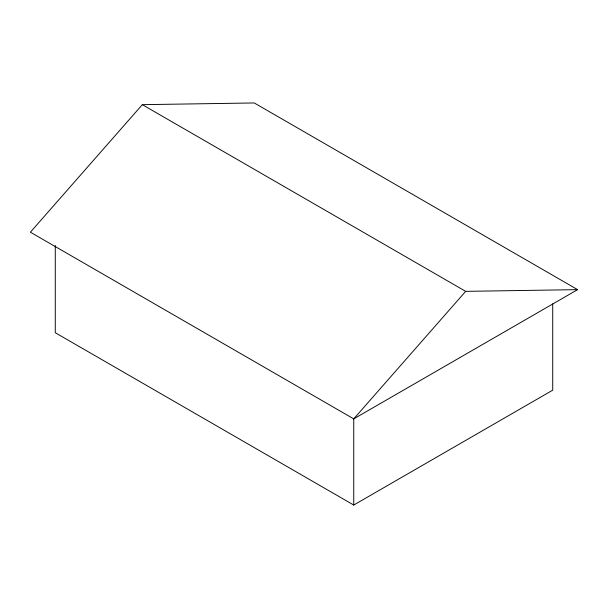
<?xml version="1.0" encoding="UTF-8"?>
<svg xmlns="http://www.w3.org/2000/svg" width="608" height="608" viewBox="0 0 608 608"><rect width="100%" height="100%" fill="white"/><g stroke="black" fill="none" stroke-linecap="round" stroke-linejoin="round"><path stroke-width="0.91" d="M142.325 104.667L30.4 232.195L353.742 418.882L577.6 289.636L254.258 102.957L142.325 104.667L465.675 291.354L577.6 289.636M353.742 418.882L465.675 291.354M55.275 245.472L55.275 332.72L353.742 505.043L552.725 390.161L552.725 303.863M353.742 418.745L353.742 505.043"/></g></svg>
